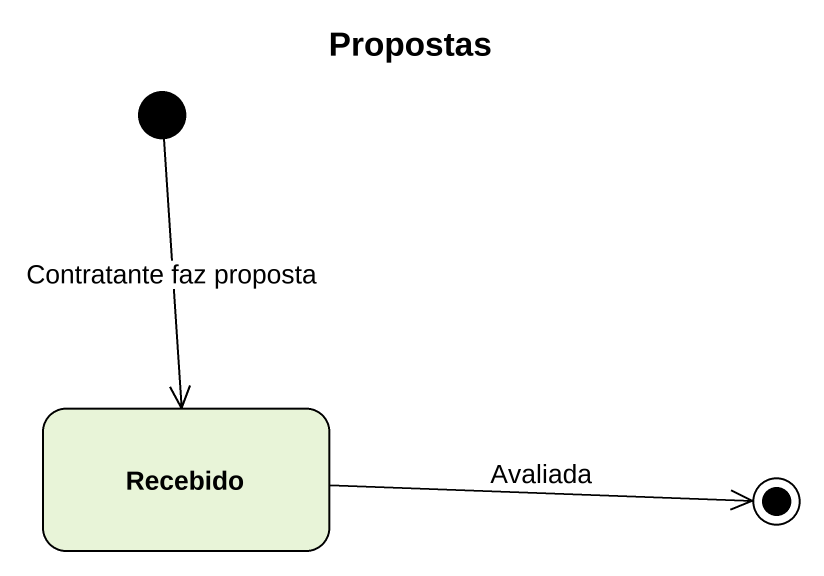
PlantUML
@startuml
title Propostas
hide empty description
state Recebido
[*] --> Recebido : Contratante faz proposta
Recebido -right-> [*] : Avaliada
@enduml
